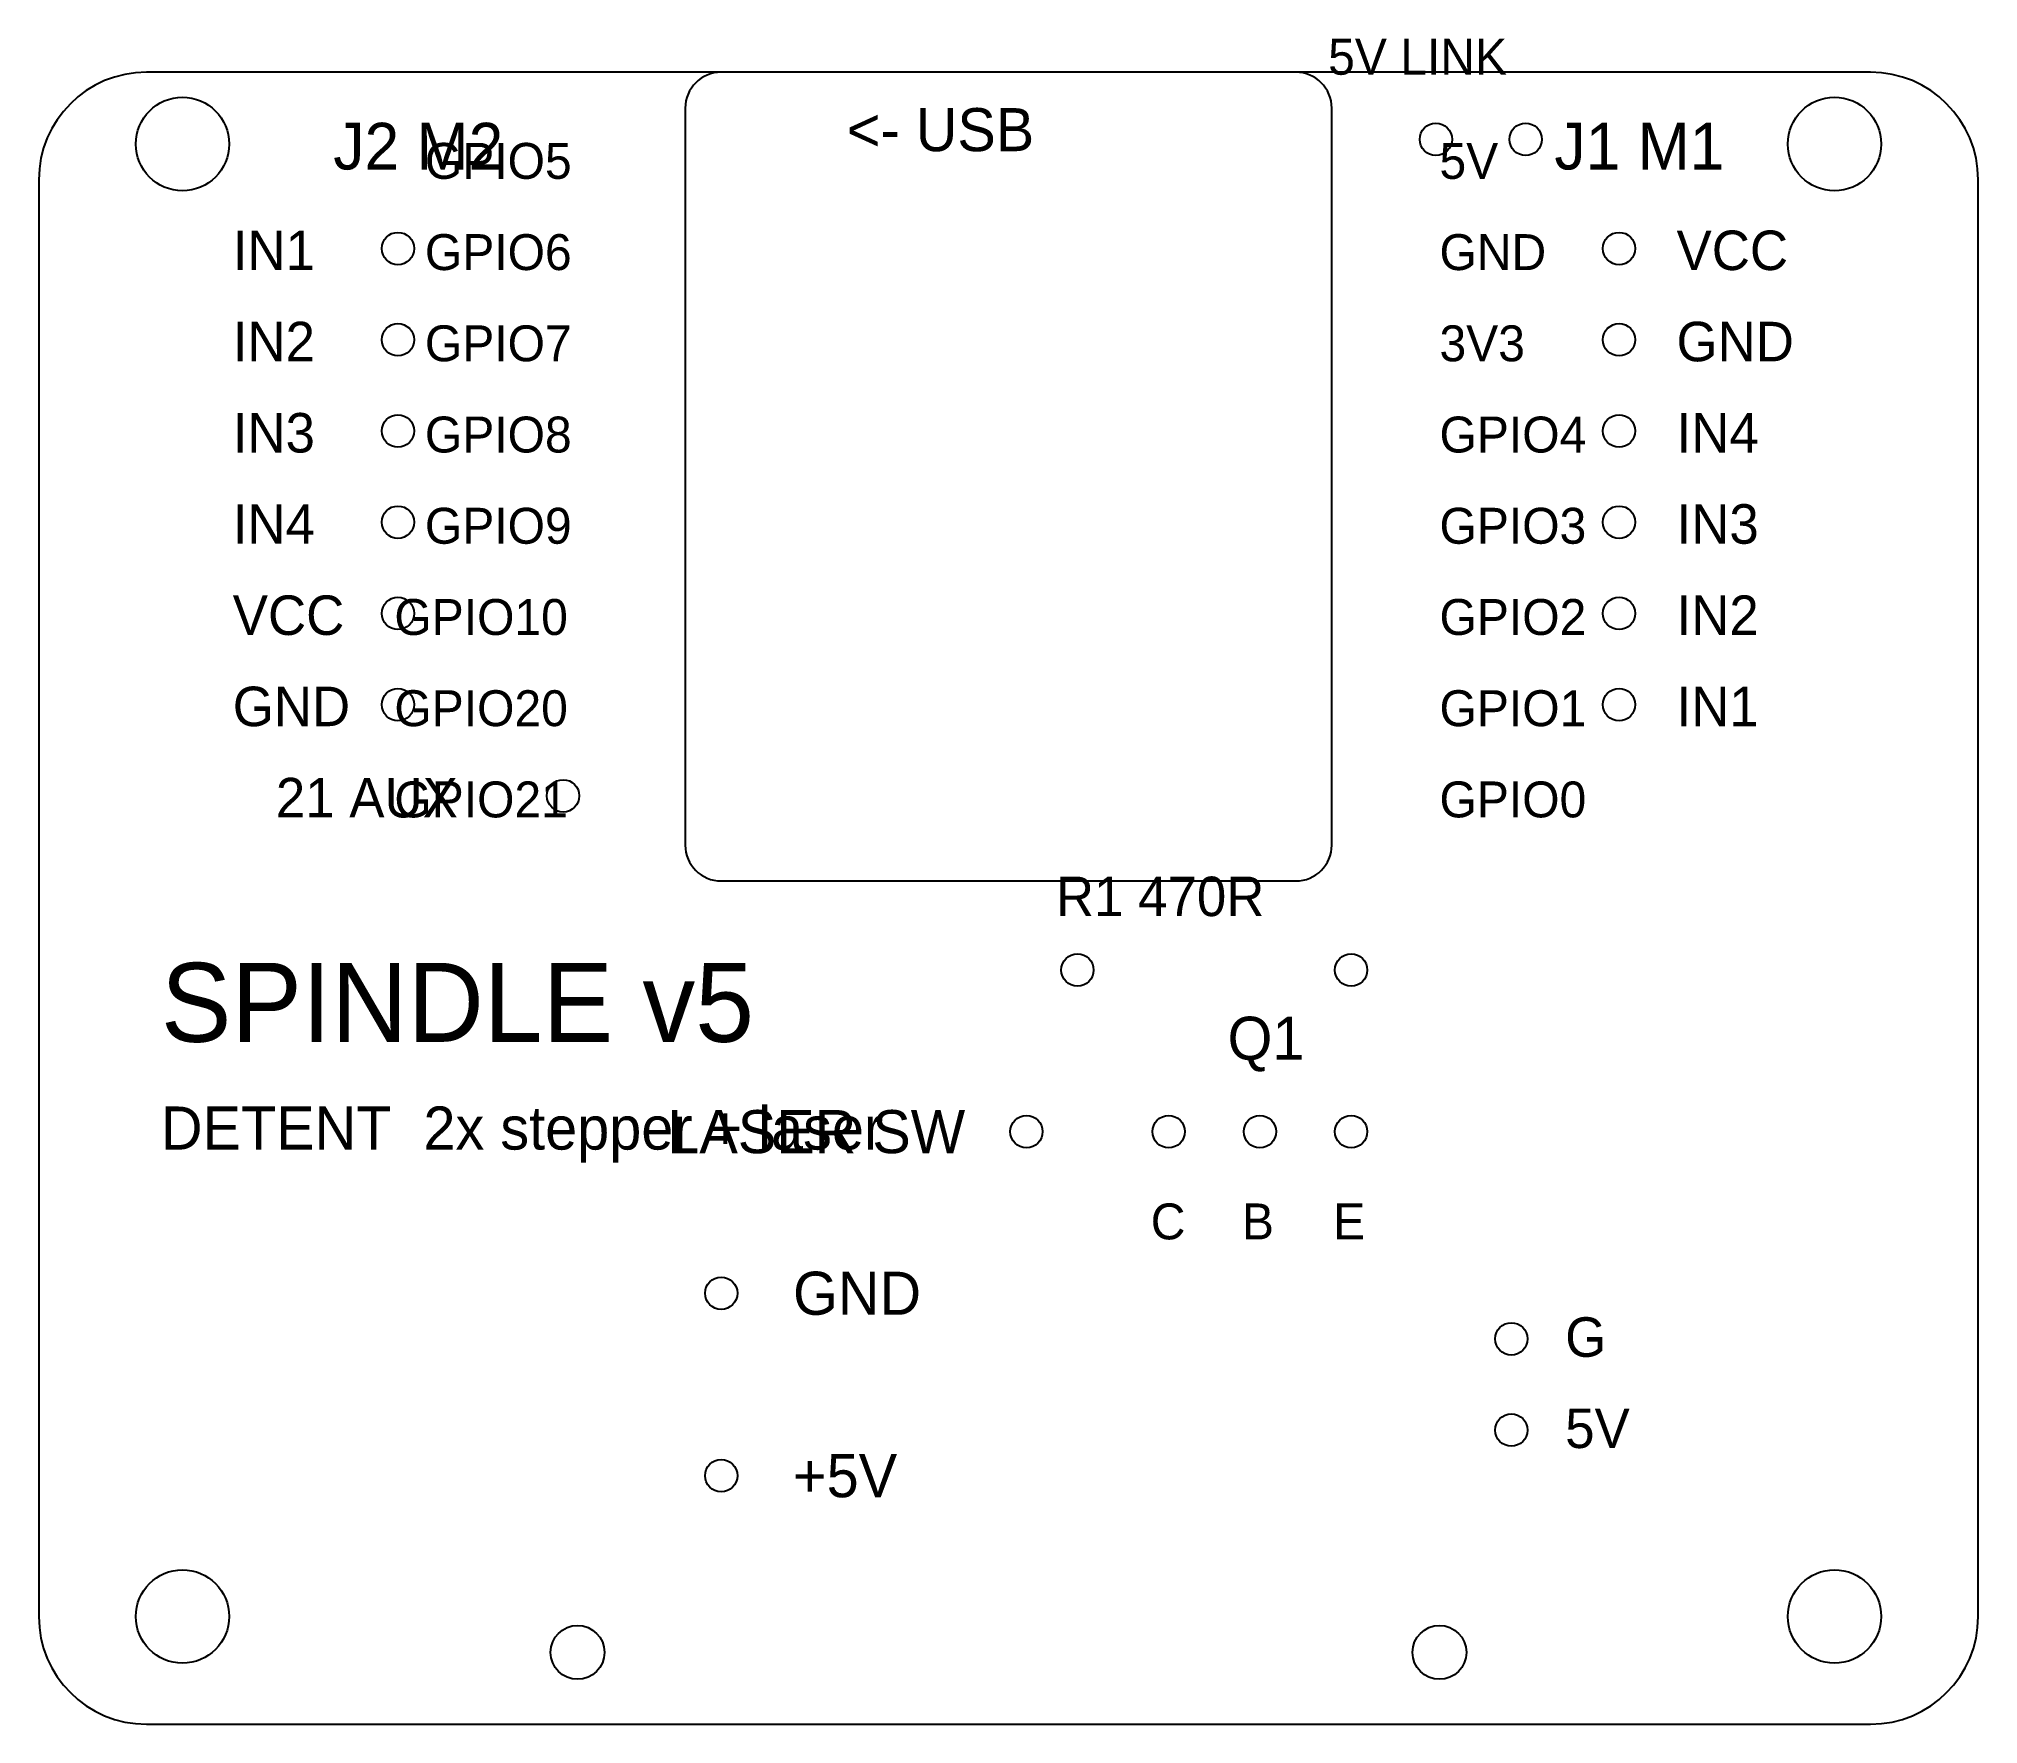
# Model space of a CAD drawing. Header units: metres. Extents: x 0 to 54, y 0 to 46.9.
import ezdxf

# ---------------------------------------------------------------- set-up
doc = ezdxf.new("R2010")
doc.units = ezdxf.units.M
for name, color, linetype in [('ENGRAVE', 4, 'Continuous'), ('HOLES', 2, 'Continuous'), ('MODULE', 5, 'Continuous'), ('OUTLINE', 1, 'Continuous'), ('REGISTER', 3, 'Continuous')]:
    doc.layers.add(name, color=color, linetype=linetype)

msp = doc.modelspace()

# ---------------------------------------------------------------- linework, layer by layer
at = {"layer": 'HOLES'}
for centre, radius in [((4, 44), 1.3), ((50, 44), 1.3), ((38.9, 44.13), 0.45), ((41.4, 44.13), 0.45), ((10, 41.09), 0.45), ((44, 41.09), 0.45), ((10, 38.55), 0.45), ((44, 38.55), 0.45), ((10, 36.01), 0.45), ((44, 36.01), 0.45), ((10, 33.47), 0.45), ((44, 33.47), 0.45), ((10, 30.93), 0.45), ((44, 30.93), 0.45), ((10, 28.39), 0.45), ((44, 28.39), 0.45), ((14.6, 25.85), 0.45), ((28.92, 21), 0.45), ((36.54, 21), 0.45), ((27.5, 16.5), 0.45), ((31.46, 16.5), 0.45), ((34, 16.5), 0.45), ((36.54, 16.5), 0.45), ((19, 12), 0.45), ((41, 10.73), 0.45), ((41, 8.19), 0.45), ((19, 6.92), 0.45), ((4, 3), 1.3), ((50, 3), 1.3)]:
    msp.add_circle(centre, radius, dxfattribs=at)
at = {"layer": 'MODULE'}
for p, q in [((35, 46), (19, 46)), ((18, 45), (18, 24.48)), ((36, 24.48), (36, 45)), ((19, 23.48), (35, 23.48))]:
    msp.add_line(p, q, dxfattribs=at)
for centre, start, end in [((19, 45), 90, 180), ((35, 45), 0, 90), ((19, 24.48), 180, 270), ((35, 24.48), -90, 0)]:
    msp.add_arc(centre, 1, start, end, dxfattribs=at)
at = {"layer": 'OUTLINE'}
for p, q in [((51, 46), (3, 46)), ((0, 43), (0, 3)), ((54, 3), (54, 43)), ((3, 0), (51, 0))]:
    msp.add_line(p, q, dxfattribs=at)
for centre, start, end in [((3, 43), 90, 180), ((51, 43), 0, 90), ((3, 3), 180, 270), ((51, 3), -90, 0)]:
    msp.add_arc(centre, 3, start, end, dxfattribs=at)
at = {"layer": 'REGISTER'}
for centre in [(15, 2), (39, 2)]:
    msp.add_circle(centre, 0.75, dxfattribs=at)

# ---------------------------------------------------------------- texts
at = {"layer": 'ENGRAVE'}
for s, height, p in [('5V LINK', 1, (35.9, 45.93)), ('<- USB', 1.2, (22.5, 43.8)), ('J2 M2', 1.3, (8.2, 43.29)), ('J1 M1', 1.3, (42.2, 43.29)), ('GPIO5', 1, (10.75, 43.03)), ('5V', 1, (39, 43.03)), ('IN1', 1.1, (5.4, 40.49)), ('VCC', 1.1, (45.6, 40.49)), ('GPIO6', 1, (10.75, 40.49)), ('GND', 1, (39, 40.49)), ('IN2', 1.1, (5.4, 37.95)), ('GPIO7', 1, (10.75, 37.95)), ('3V3', 1, (39, 37.95)), ('GND', 1.1, (45.6, 37.95)), ('IN3', 1.1, (5.4, 35.41)), ('GPIO8', 1, (10.75, 35.41)), ('GPIO4', 1, (39, 35.41)), ('IN4', 1.1, (45.6, 35.41)), ('IN4', 1.1, (5.4, 32.87)), ('GPIO9', 1, (10.75, 32.87)), ('GPIO3', 1, (39, 32.87)), ('IN3', 1.1, (45.6, 32.87)), ('VCC', 1.1, (5.4, 30.33)), ('GPIO10', 1, (9.9, 30.33)), ('GPIO2', 1, (39, 30.33)), ('IN2', 1.1, (45.6, 30.33)), ('GND', 1.1, (5.4, 27.79)), ('GPIO20', 1, (9.9, 27.79)), ('GPIO1', 1, (39, 27.79)), ('IN1', 1.1, (45.6, 27.79)), ('21 AUX', 1.1, (6.6, 25.25)), ('GPIO21', 1, (9.9, 25.25)), ('GPIO0', 1, (39, 25.25)), ('R1 470R', 1.1, (28.32, 22.5)), ('SPINDLE v5', 2.2, (3.4, 19)), ('Q1', 1.2, (33.1, 18.5)), ('DETENT  2x stepper + laser', 1.2, (3.4, 16)), ('LASER SW', 1.2, (17.5, 15.9)), ('C', 1, (30.96, 13.5)), ('B', 1, (33.5, 13.5)), ('E', 1, (36.04, 13.5)), ('GND', 1.2, (21, 11.4)), ('G', 1.1, (42.5, 10.23)), ('5V', 1.1, (42.5, 7.69)), ('+5V', 1.2, (21, 6.32))]:
    msp.add_text(s, height=height, dxfattribs=at).set_placement(p)

doc.saveas('drawing.dxf')
